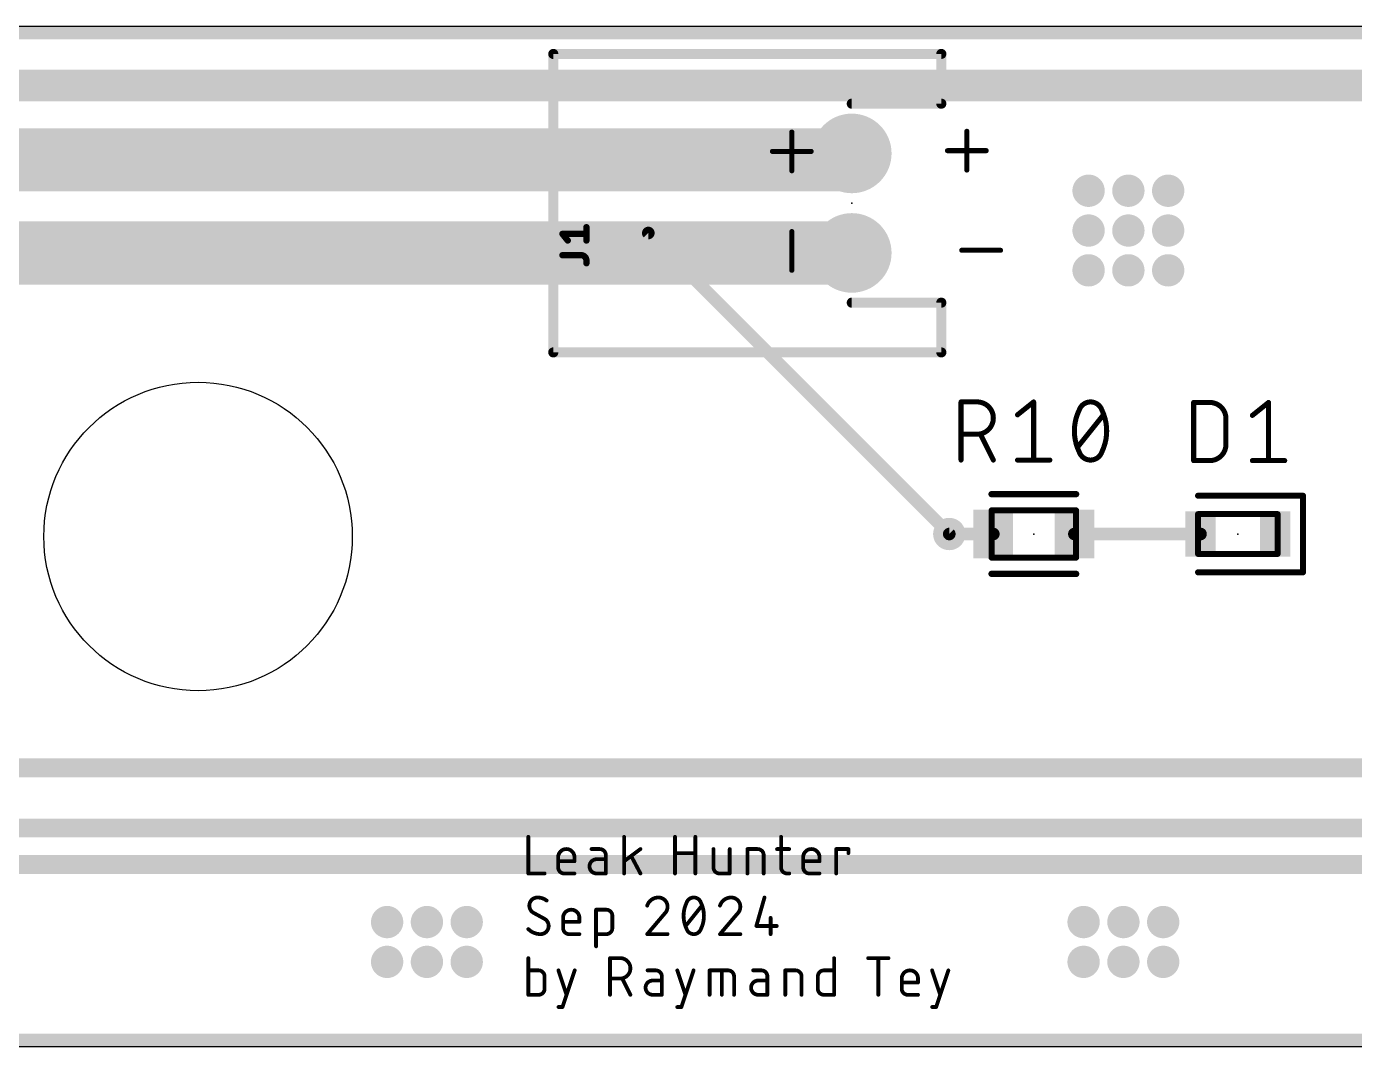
# Model space of a CAD drawing. Extents: x -1.4 to 96, y -1.9 to 20.5.
# Drawn here: x 24.55 to 51.24, y 0 to 20.5 of the extents above; entities that cross this region are included whole.
import ezdxf

# ---------------------------------------------------------------- set-up
doc = ezdxf.new("R2010")
doc.units = 0
for name, color, linetype in [('1', 12, 'CONTINUOUS'), ('16', 132, 'CONTINUOUS'), ('17', 110, 'CONTINUOUS'), ('18', 110, 'CONTINUOUS'), ('20', 31, 'CONTINUOUS'), ('21', 253, 'CONTINUOUS'), ('23', 53, 'CONTINUOUS'), ('25', 253, 'CONTINUOUS'), ('51', 253, 'CONTINUOUS')]:
    doc.layers.add(name, color=color, linetype=linetype)

# ---------------------------------------------------------------- blocks, each defined once
blk = doc.blocks.new('RECT')
blk.add_solid([(-0.5, -0.5), (0.5, -0.5), (-0.5, 0.5), (0.5, 0.5)])
blk = doc.blocks.new('ROUNDP')
at = {"const_width": 0.5}
blk.add_lwpolyline([(0, -0.25, 1), (0, 0.25, 1), (0, -0.25)], format="xyb", dxfattribs=at)
blk = doc.blocks.new('ROUNDV')
at = {"const_width": 0.5}
blk.add_lwpolyline([(0, -0.25, 1), (0, 0.25, 1), (0, -0.25)], format="xyb", dxfattribs=at)

msp = doc.modelspace()

# ---------------------------------------------------------------- linework, layer by layer
at = {"layer": '1'}
for points, const_width in [([(93.995, 20.373), (2.005, 20.373)], 0.254), ([(69.2837, 19.3175), (21.915, 19.3175)], 0.635), ([(22.8466, 17.82), (41.01, 17.82)], 1.27), ([(41.01, 17.82), (41.14, 17.95)], 1.27), ([(41.14, 15.95), (23.57, 15.95)], 1.27), ([(43.1, 10.3), (43.9848, 10.3)], 0.254), ([(45.6152, 10.3), (48.15, 10.3)], 0.254), ([(2.005, 0.127), (93.995, 0.127)], 0.254)]:
    msp.add_lwpolyline(points, dxfattribs=dict(at, const_width=const_width))
for points, const_width in [([(41.3645, 17.7255, 1), (40.9155, 18.1745)], 0.635), ([(41.01, 17.5025, 1), (41.01, 18.1375)], 0.635), ([(40.7855, 18.0445, 1), (41.2345, 17.5955)], 0.635), ([(41.14, 15.6325, 1), (41.14, 16.2675)], 0.635), ([(43.1, 10.3635, 1), (43.1, 10.2365)], 0.127), ([(43.9848, 10.2365, 1), (43.9848, 10.3635)], 0.127), ([(45.6152, 10.3635, 1), (45.6152, 10.2365)], 0.127), ([(48.15, 10.2365, 1), (48.15, 10.3635)], 0.127)]:
    msp.add_lwpolyline(points, format="xyb", dxfattribs=dict(at, const_width=const_width))
at = {"layer": '16'}
for points, const_width in [([(93.995, 20.373), (2.005, 20.373)], 0.254), ([(11.85, 16.35), (37.05, 16.35)], 0.254), ([(37.05, 16.35), (43.1, 10.3)], 0.254), ([(68.7031, 5.6007), (3.7719, 5.6007)], 0.381), ([(15.6551, 4.3904), (79.5963, 4.3904)], 0.381), ([(79.2333, 3.6576), (13.328, 3.6576)], 0.381), ([(2.005, 0.127), (93.995, 0.127)], 0.254)]:
    msp.add_lwpolyline(points, dxfattribs=dict(at, const_width=const_width))
at = {"layer": '16', "const_width": 0.127}
for points in [[(37.0949, 16.3949, 1), (37.0051, 16.3051)], [(37.05, 16.2865, 1), (37.05, 16.4135)], [(43.0551, 10.2551, 1), (43.1449, 10.3449)]]:
    msp.add_lwpolyline(points, format="xyb", dxfattribs=at)
at = {"layer": '20'}
for p, q in [((94, 20.5), (2, 20.5)), ((2, 0), (94, 0))]:
    msp.add_line(p, q, dxfattribs=at)
msp.add_circle((28, 10.25), 3.1, dxfattribs=at)
at = {"layer": '21'}
for points, const_width in [([(43.95, 11.1327, 1), (43.95, 11.0692)], 0.0635), ([(45.65, 11.0692, 1), (45.65, 11.1327)], 0.0635), ([(48.1, 11.0999, 1), (48.1, 11.0399)], 0.06), ([(50.2399, 11.0699, 1), (50.1799, 11.0699)], 0.06), ([(50.2099, 11.0399, 1), (50.2099, 11.0999)], 0.06), ([(43.95, 9.5309, 1), (43.95, 9.4673)], 0.0635), ([(45.65, 9.4673, 1), (45.65, 9.5309)], 0.0635), ([(48.1, 9.5601, 1), (48.1, 9.5001)], 0.06), ([(50.1799, 9.5301, 1), (50.2399, 9.5301)], 0.06), ([(50.2099, 9.5001, 1), (50.2099, 9.5601)], 0.06)]:
    msp.add_lwpolyline(points, format="xyb", dxfattribs=dict(at, const_width=const_width))
for points, const_width in [([(45.65, 11.1009), (43.95, 11.1009)], 0.127), ([(50.2099, 11.0699), (48.1, 11.0699)], 0.12), ([(50.2099, 9.5301), (50.2099, 11.0699)], 0.12), ([(45.65, 9.4991), (43.95, 9.4991)], 0.127), ([(50.2099, 9.5301), (48.1, 9.5301)], 0.12)]:
    msp.add_lwpolyline(points, dxfattribs=dict(at, const_width=const_width))
at = {"layer": '23'}
for p in [(41.14, 16.95), (44.8, 10.3), (48.9, 10.3)]:
    msp.add_point(p, dxfattribs=at)
at = {"layer": '25'}
for points, const_width in [([(43.4536, 17.6157), (43.4536, 18.3946)], 0.1016), ([(43.0641, 18.0052), (43.8431, 18.0052)], 0.1016), ([(35.4311, 16.1992), (35.3239, 16.3332)], 0.127), ([(35.3239, 16.3332), (35.8065, 16.3332)], 0.127), ([(35.8065, 16.1992), (35.8065, 16.4673)], 0.127), ([(43.3508, 16.003), (44.1297, 16.003)], 0.1016), ([(35.3239, 15.9044), (35.6993, 15.9044)], 0.127), ([(35.8065, 15.7971), (35.8065, 15.7435)], 0.127), ([(43.3361, 11.7867), (43.3361, 12.9551)], 0.1016), ([(43.3361, 12.9551), (43.6607, 12.9551)], 0.1016), ([(44.4718, 12.6955), (44.7963, 12.9551)], 0.1016), ([(44.7963, 12.9551), (44.7963, 11.7867)], 0.1016), ([(48.0119, 11.7759), (48.0119, 12.9443)], 0.1016), ([(48.0119, 12.9443), (48.3364, 12.9443)], 0.1016), ([(49.193, 12.6847), (49.5175, 12.9443)], 0.1016), ([(49.5175, 12.9443), (49.5175, 11.7759)], 0.1016), ([(45.6797, 12.0463), (46.199, 12.6955)], 0.1016), ([(48.661, 12.6197), (48.661, 12.1005)], 0.1016), ([(43.6607, 12.306), (43.3361, 12.306)], 0.1016), ([(43.9852, 11.7867), (43.7256, 12.306)], 0.1016), ([(44.4718, 11.7867), (45.1209, 11.7867)], 0.1016), ([(48.3364, 11.7759), (48.0119, 11.7759)], 0.1016), ([(49.193, 11.7759), (49.8421, 11.7759)], 0.1016), ([(34.6381, 4.2131), (34.6381, 3.4765)], 0.0762), ([(36.0728, 3.9676), (35.9091, 3.9676)], 0.0762), ([(36.5644, 3.4765), (36.5644, 4.2131)], 0.0762), ([(36.8918, 3.9676), (36.5644, 3.722)], 0.0762), ([(37.587, 3.4765), (37.587, 4.2131)], 0.0762), ([(37.9962, 4.2131), (37.9962, 3.4765)], 0.0762), ([(38.3594, 3.9676), (38.3594, 3.5993)], 0.0762), ([(38.6868, 3.4765), (38.6868, 3.9676)], 0.0762), ([(39.0422, 3.4765), (39.0422, 3.9676)], 0.0762), ([(39.0422, 3.9676), (39.2468, 3.9676)], 0.0762), ([(39.6375, 3.9676), (39.883, 3.9676)], 0.0762), ([(39.7193, 4.2131), (39.7193, 3.5993)], 0.0762), ([(40.8268, 3.4765), (40.8268, 3.9676)], 0.0762), ([(40.8268, 3.9676), (41.0723, 3.9676)], 0.0762), ([(41.0723, 3.9676), (41.0723, 3.8857)], 0.0762), ([(35.2383, 3.5993), (35.2383, 3.8039)], 0.0762), ([(35.5657, 3.722), (35.2383, 3.722)], 0.0762), ([(35.5657, 3.8039), (35.5657, 3.722)], 0.0762), ([(36.1955, 3.763), (36.0114, 3.763)], 0.0762), ([(36.1955, 3.4765), (36.1955, 3.8448)], 0.0762), ([(36.8918, 3.4765), (36.7077, 3.8243)], 0.0762), ([(37.587, 3.8857), (37.9962, 3.8857)], 0.0762), ([(39.3695, 3.8448), (39.3695, 3.4765)], 0.0762), ([(40.1638, 3.5993), (40.1638, 3.8039)], 0.0762), ([(40.4912, 3.722), (40.1638, 3.722)], 0.0762), ([(40.4912, 3.8039), (40.4912, 3.722)], 0.0762), ([(34.6381, 3.4765), (34.9655, 3.4765)], 0.0762), ([(35.5657, 3.4765), (35.361, 3.4765)], 0.0762), ([(36.0114, 3.4765), (36.1955, 3.4765)], 0.0762), ([(38.4822, 3.4765), (38.6868, 3.4765)], 0.0762), ([(39.8421, 3.4765), (39.883, 3.4765)], 0.0762), ([(40.4912, 3.4765), (40.2866, 3.4765)], 0.0762), ([(39.386, 2.9939), (39.2223, 2.421)], 0.0762), ([(34.9655, 2.5642), (34.7404, 2.687)], 0.0762), ([(35.9999, 2.0118), (35.9999, 2.7484)], 0.0762), ([(35.9999, 2.7484), (36.2045, 2.7484)], 0.0762), ([(37.3756, 2.6665), (37.0277, 2.2573)], 0.0762), ([(37.8002, 2.421), (38.1275, 2.8302)], 0.0762), ([(38.8386, 2.6665), (38.4908, 2.2573)], 0.0762), ([(35.3374, 2.3801), (35.3374, 2.5847)], 0.0762), ([(35.6648, 2.5028), (35.3374, 2.5028)], 0.0762), ([(35.6648, 2.5847), (35.6648, 2.5028)], 0.0762), ([(36.3272, 2.6256), (36.3272, 2.3801)], 0.0762), ([(39.2223, 2.421), (39.6315, 2.421)], 0.0762), ([(39.5087, 2.5847), (39.5087, 2.2573)], 0.0762), ([(35.6648, 2.2573), (35.4602, 2.2573)], 0.0762), ([(36.2045, 2.2573), (35.9999, 2.2573)], 0.0762), ([(37.0277, 2.2573), (37.437, 2.2573)], 0.0762), ([(38.4908, 2.2573), (38.9, 2.2573)], 0.0762), ([(34.6381, 1.7747), (34.6381, 1.0381)], 0.0762), ([(36.2807, 1.0381), (36.2807, 1.7747)], 0.0762), ([(36.2807, 1.7747), (36.4853, 1.7747)], 0.0762), ([(40.785, 1.7747), (40.785, 1.0381)], 0.0762), ([(41.4693, 1.7747), (41.8786, 1.7747)], 0.0762), ([(41.674, 1.0381), (41.674, 1.7747)], 0.0762), ([(34.8427, 1.5292), (34.6381, 1.5292)], 0.0762), ([(34.9655, 1.1609), (34.9655, 1.4064)], 0.0762), ([(35.2436, 1.5292), (35.4073, 1.0381)], 0.0762), ([(35.3254, 0.7926), (35.571, 1.5292)], 0.0762), ([(36.4853, 1.3655), (36.2807, 1.3655)], 0.0762), ([(36.6899, 1.0381), (36.5262, 1.3655)], 0.0762), ([(37.1998, 1.5292), (37.0361, 1.5292)], 0.0762), ([(37.3225, 1.3246), (37.1384, 1.3246)], 0.0762), ([(37.3225, 1.0381), (37.3225, 1.4064)], 0.0762), ([(37.6332, 1.5292), (37.7969, 1.0381)], 0.0762), ([(37.7151, 0.7926), (37.9606, 1.5292)], 0.0762), ([(38.2829, 1.0381), (38.2829, 1.5292)], 0.0762), ([(38.2829, 1.5292), (38.6512, 1.5292)], 0.0762), ([(38.5284, 1.0381), (38.5284, 1.5292)], 0.0762), ([(38.774, 1.4064), (38.774, 1.0381)], 0.0762), ([(39.3212, 1.5292), (39.1575, 1.5292)], 0.0762), ([(39.4439, 1.3246), (39.2598, 1.3246)], 0.0762), ([(39.4439, 1.0381), (39.4439, 1.4064)], 0.0762), ([(39.8034, 1.0381), (39.8034, 1.5292)], 0.0762), ([(39.8034, 1.5292), (40.008, 1.5292)], 0.0762), ([(40.1308, 1.4064), (40.1308, 1.0381)], 0.0762), ([(40.4577, 1.1609), (40.4577, 1.4064)], 0.0762), ([(40.5804, 1.5292), (40.785, 1.5292)], 0.0762), ([(42.1443, 1.1609), (42.1443, 1.3655)], 0.0762), ([(42.4716, 1.3655), (42.4716, 1.2836)], 0.0762), ([(42.7539, 1.5292), (42.9175, 1.0381)], 0.0762), ([(42.8357, 0.7926), (43.0812, 1.5292)], 0.0762), ([(34.6381, 1.0381), (34.8427, 1.0381)], 0.0762), ([(37.1384, 1.0381), (37.3225, 1.0381)], 0.0762), ([(39.2598, 1.0381), (39.4439, 1.0381)], 0.0762), ([(40.785, 1.0381), (40.5804, 1.0381)], 0.0762), ([(42.4716, 1.2836), (42.1443, 1.2836)], 0.0762), ([(42.4716, 1.0381), (42.267, 1.0381)], 0.0762), ([(35.2436, 0.7926), (35.3254, 0.7926)], 0.0762), ([(37.6332, 0.7926), (37.7151, 0.7926)], 0.0762), ([(42.7539, 0.7926), (42.8357, 0.7926)], 0.0762)]:
    msp.add_lwpolyline(points, dxfattribs=dict(at, const_width=const_width))
for points, const_width in [([(43.479, 18.3946, 1), (43.4282, 18.3946)], 0.0508), ([(43.0641, 18.0306, 1), (43.0641, 17.9798)], 0.0508), ([(43.8431, 17.9798, 1), (43.8431, 18.0306)], 0.0508), ([(43.4282, 17.6157, 1), (43.479, 17.6157)], 0.0508), ([(35.3487, 16.353, 1), (35.2991, 16.3134)], 0.0635), ([(35.3239, 16.365, 1), (35.3239, 16.3015)], 0.0635), ([(35.8383, 16.4673, 1), (35.7747, 16.4673)], 0.0635), ([(35.8065, 16.3015, 1), (35.8065, 16.365)], 0.0635), ([(35.4064, 16.1793, 1), (35.4559, 16.219)], 0.0635), ([(35.7747, 16.1992, 1), (35.8383, 16.1992)], 0.0635), ([(43.3508, 16.0284, 1), (43.3508, 15.9776)], 0.0508), ([(44.1297, 15.9776, 1), (44.1297, 16.0284)], 0.0508), ([(35.3239, 15.9361, 1), (35.3239, 15.8726)], 0.0635), ([(35.8065, 15.7971, 0.4142), (35.6993, 15.9044)], 0.127), ([(35.6993, 15.9361, 1), (35.6993, 15.8726)], 0.0635), ([(35.6993, 15.8726, 1), (35.6993, 15.9361)], 0.0635), ([(35.8383, 15.7971, 1), (35.7747, 15.7971)], 0.0635), ([(35.7747, 15.7971, 1), (35.8383, 15.7971)], 0.0635), ([(35.7747, 15.7435, 1), (35.8383, 15.7435)], 0.0635), ([(43.3615, 12.9551, 1), (43.3107, 12.9551)], 0.0508), ([(43.3361, 12.9805, 1), (43.3361, 12.9297)], 0.0508), ([(43.6607, 12.306, 1), (43.6607, 12.9551)], 0.1016), ([(43.6607, 12.9805, 1), (43.6607, 12.9297)], 0.0508), ([(43.6607, 12.9297, 1), (43.6607, 12.9805)], 0.0508), ([(44.8217, 12.9551, 1), (44.7709, 12.9551)], 0.0508), ([(44.8122, 12.9353, 1), (44.7805, 12.9749)], 0.0508), ([(45.7121, 12.7928, 0.1139), (45.6148, 12.3709)], 0.1016), ([(45.9393, 12.9551, 0.3205), (45.7121, 12.7928)], 0.1016), ([(45.6881, 12.8011, 1), (45.7362, 12.7846)], 0.0508), ([(45.735, 12.7817, 1), (45.6893, 12.804)], 0.0508), ([(46.1665, 12.7928, 0.3205), (45.9393, 12.9551)], 0.1016), ([(45.9393, 12.9805, 1), (45.9393, 12.9297)], 0.0508), ([(45.9393, 12.9297, 1), (45.9393, 12.9805)], 0.0508), ([(46.2639, 12.3709, 0.1139), (46.1665, 12.7928)], 0.1016), ([(46.1893, 12.804, 1), (46.1437, 12.7817)], 0.0508), ([(46.1425, 12.7846, 1), (46.1905, 12.8011)], 0.0508), ([(48.0373, 12.9443, 1), (47.9865, 12.9443)], 0.0508), ([(48.0119, 12.9697, 1), (48.0119, 12.9189)], 0.0508), ([(48.661, 12.6197, 0.4142), (48.3364, 12.9443)], 0.1016), ([(48.3364, 12.9697, 1), (48.3364, 12.9189)], 0.0508), ([(48.3364, 12.9189, 1), (48.3364, 12.9697)], 0.0508), ([(49.5429, 12.9443, 1), (49.4921, 12.9443)], 0.0508), ([(49.5334, 12.9245, 1), (49.5017, 12.9641)], 0.0508), ([(44.4559, 12.7153, 1), (44.4876, 12.6756)], 0.0508), ([(46.2188, 12.6796, 1), (46.1791, 12.7113)], 0.0508), ([(48.6864, 12.6197, 1), (48.6356, 12.6197)], 0.0508), ([(48.6356, 12.6197, 1), (48.6864, 12.6197)], 0.0508), ([(49.1771, 12.7045, 1), (49.2089, 12.6648)], 0.0508), ([(43.3361, 12.3314, 1), (43.3361, 12.2806)], 0.0508), ([(43.6607, 12.3314, 1), (43.6607, 12.2806)], 0.0508), ([(43.6607, 12.2806, 1), (43.6607, 12.3314)], 0.0508), ([(43.7483, 12.3173, 1), (43.7029, 12.2946)], 0.0508), ([(45.6148, 12.3709, 0.1139), (45.7121, 11.949)], 0.1016), ([(45.6402, 12.3709, 1), (45.5894, 12.3709)], 0.0508), ([(45.5894, 12.3709, 1), (45.6402, 12.3709)], 0.0508), ([(46.1665, 11.949, 0.1139), (46.2639, 12.3709)], 0.1016), ([(46.2893, 12.3709, 1), (46.2385, 12.3709)], 0.0508), ([(46.2385, 12.3709, 1), (46.2893, 12.3709)], 0.0508), ([(45.6598, 12.0622, 1), (45.6995, 12.0305)], 0.0508), ([(48.3364, 11.7759, 0.4142), (48.661, 12.1005)], 0.1016), ([(48.6864, 12.1005, 1), (48.6356, 12.1005)], 0.0508), ([(48.6356, 12.1005, 1), (48.6864, 12.1005)], 0.0508), ([(43.3107, 11.7867, 1), (43.3615, 11.7867)], 0.0508), ([(43.9625, 11.7753, 1), (44.008, 11.7981)], 0.0508), ([(44.4718, 11.8121, 1), (44.4718, 11.7613)], 0.0508), ([(44.7709, 11.7867, 1), (44.8217, 11.7867)], 0.0508), ([(45.1209, 11.7613, 1), (45.1209, 11.8121)], 0.0508), ([(45.7121, 11.949, 0.3205), (45.9393, 11.7867)], 0.1016), ([(45.7362, 11.9572, 1), (45.6881, 11.9407)], 0.0508), ([(45.6893, 11.9378, 1), (45.735, 11.9601)], 0.0508), ([(45.9393, 11.7867, 0.3205), (46.1665, 11.949)], 0.1016), ([(45.9393, 11.8121, 1), (45.9393, 11.7613)], 0.0508), ([(45.9393, 11.7613, 1), (45.9393, 11.8121)], 0.0508), ([(46.1437, 11.9601, 1), (46.1893, 11.9378)], 0.0508), ([(46.1905, 11.9407, 1), (46.1425, 11.9572)], 0.0508), ([(48.0119, 11.8013, 1), (48.0119, 11.7505)], 0.0508), ([(47.9865, 11.7759, 1), (48.0373, 11.7759)], 0.0508), ([(48.3365, 11.8013, 1), (48.3364, 11.7505)], 0.0508), ([(48.3364, 11.7505, 1), (48.3364, 11.8013)], 0.0508), ([(49.193, 11.8013, 1), (49.193, 11.7505)], 0.0508), ([(49.4921, 11.7759, 1), (49.5429, 11.7759)], 0.0508), ([(49.8421, 11.7505, 1), (49.8421, 11.8013)], 0.0508), ([(34.6572, 4.2131, 1), (34.6191, 4.2131)], 0.0381), ([(35.5657, 3.8039, 1), (35.2383, 3.8039)], 0.0762), ([(35.9091, 3.9866, 1), (35.9091, 3.9485)], 0.0381), ([(36.1955, 3.8448, 0.4142), (36.0728, 3.9676)], 0.0762), ([(36.0728, 3.9866, 1), (36.0728, 3.9485)], 0.0381), ([(36.0728, 3.9485, 1), (36.0728, 3.9866)], 0.0381), ([(36.5835, 4.2131, 1), (36.5454, 4.2131)], 0.0381), ([(36.9032, 3.9523, 1), (36.8804, 3.9828)], 0.0381), ([(37.606, 4.2131, 1), (37.5679, 4.2131)], 0.0381), ([(38.0153, 4.2131, 1), (37.9772, 4.2131)], 0.0381), ([(38.3785, 3.9676, 1), (38.3404, 3.9676)], 0.0381), ([(38.7058, 3.9676, 1), (38.6677, 3.9676)], 0.0381), ([(39.0612, 3.9676, 1), (39.0231, 3.9676)], 0.0381), ([(39.0422, 3.9866, 1), (39.0422, 3.9485)], 0.0381), ([(39.3695, 3.8448, 0.4142), (39.2468, 3.9676)], 0.0762), ([(39.2468, 3.9866, 1), (39.2468, 3.9485)], 0.0381), ([(39.2468, 3.9485, 1), (39.2468, 3.9866)], 0.0381), ([(39.6375, 3.9866, 1), (39.6375, 3.9485)], 0.0381), ([(39.7384, 4.2131, 1), (39.7003, 4.2131)], 0.0381), ([(39.883, 3.9485, 1), (39.883, 3.9866)], 0.0381), ([(40.4912, 3.8039, 1), (40.1638, 3.8039)], 0.0762), ([(40.8268, 3.9866, 1), (40.8268, 3.9485)], 0.0381), ([(40.8459, 3.9676, 1), (40.8078, 3.9676)], 0.0381), ([(41.0914, 3.9676, 1), (41.0533, 3.9676)], 0.0381), ([(41.0723, 3.9485, 1), (41.0723, 3.9866)], 0.0381), ([(35.2573, 3.8039, 1), (35.2192, 3.8039)], 0.0381), ([(35.2192, 3.8039, 1), (35.2573, 3.8039)], 0.0381), ([(35.2383, 3.7411, 1), (35.2383, 3.703)], 0.0381), ([(35.5847, 3.8039, 1), (35.5466, 3.8039)], 0.0381), ([(35.5466, 3.8039, 1), (35.5847, 3.8039)], 0.0381), ([(35.5466, 3.722, 1), (35.5847, 3.722)], 0.0381), ([(35.5657, 3.703, 1), (35.5657, 3.7411)], 0.0381), ([(36.0114, 3.763, 1), (36.0114, 3.4765)], 0.0762), ([(36.0114, 3.782, 1), (36.0114, 3.7439)], 0.0381), ([(36.0114, 3.7439, 1), (36.0114, 3.782)], 0.0381), ([(36.2146, 3.8448, 1), (36.1765, 3.8448)], 0.0381), ([(36.1765, 3.8448, 1), (36.2146, 3.8448)], 0.0381), ([(36.1955, 3.7439, 1), (36.1955, 3.782)], 0.0381), ([(36.553, 3.7373, 1), (36.5759, 3.7068)], 0.0381), ([(36.7245, 3.8333, 1), (36.6908, 3.8154)], 0.0381), ([(37.587, 3.9048, 1), (37.587, 3.8667)], 0.0381), ([(37.9962, 3.8667, 1), (37.9962, 3.9048)], 0.0381), ([(39.3886, 3.8448, 1), (39.3505, 3.8448)], 0.0381), ([(39.3505, 3.8448, 1), (39.3886, 3.8448)], 0.0381), ([(40.1829, 3.8039, 1), (40.1448, 3.8039)], 0.0381), ([(40.1448, 3.8039, 1), (40.1829, 3.8039)], 0.0381), ([(40.1638, 3.7411, 1), (40.1638, 3.703)], 0.0381), ([(40.5103, 3.8039, 1), (40.4722, 3.8039)], 0.0381), ([(40.4722, 3.8039, 1), (40.5103, 3.8039)], 0.0381), ([(40.4722, 3.722, 1), (40.5103, 3.722)], 0.0381), ([(40.4912, 3.703, 1), (40.4912, 3.7411)], 0.0381), ([(41.0533, 3.8857, 1), (41.0914, 3.8857)], 0.0381), ([(34.6381, 3.4956, 1), (34.6381, 3.4575)], 0.0381), ([(34.6191, 3.4765, 1), (34.6572, 3.4765)], 0.0381), ([(34.9655, 3.4575, 1), (34.9655, 3.4956)], 0.0381), ([(35.2383, 3.5993, 0.4142), (35.361, 3.4765)], 0.0762), ([(35.2573, 3.5993, 1), (35.2192, 3.5993)], 0.0381), ([(35.2192, 3.5993, 1), (35.2573, 3.5993)], 0.0381), ([(35.361, 3.4956, 1), (35.361, 3.4575)], 0.0381), ([(35.361, 3.4575, 1), (35.361, 3.4956)], 0.0381), ([(35.5657, 3.4575, 1), (35.5657, 3.4956)], 0.0381), ([(36.0114, 3.4956, 1), (36.0114, 3.4575)], 0.0381), ([(36.0114, 3.4574, 1), (36.0114, 3.4955)], 0.0381), ([(36.1765, 3.4765, 1), (36.2146, 3.4765)], 0.0381), ([(36.1955, 3.4575, 1), (36.1955, 3.4956)], 0.0381), ([(36.5454, 3.4765, 1), (36.5835, 3.4765)], 0.0381), ([(36.875, 3.4676, 1), (36.9086, 3.4854)], 0.0381), ([(37.5679, 3.4765, 1), (37.606, 3.4765)], 0.0381), ([(37.9772, 3.4765, 1), (38.0153, 3.4765)], 0.0381), ([(38.3594, 3.5993, 0.4142), (38.4822, 3.4765)], 0.0762), ([(38.3785, 3.5993, 1), (38.3404, 3.5993)], 0.0381), ([(38.3404, 3.5993, 1), (38.3785, 3.5993)], 0.0381), ([(38.4822, 3.4956, 1), (38.4822, 3.4575)], 0.0381), ([(38.4822, 3.4575, 1), (38.4822, 3.4956)], 0.0381), ([(38.6677, 3.4765, 1), (38.7058, 3.4765)], 0.0381), ([(38.6868, 3.4575, 1), (38.6868, 3.4956)], 0.0381), ([(39.0231, 3.4765, 1), (39.0612, 3.4765)], 0.0381), ([(39.3505, 3.4765, 1), (39.3886, 3.4765)], 0.0381), ([(39.7193, 3.5993, 0.4142), (39.8421, 3.4765)], 0.0762), ([(39.7384, 3.5993, 1), (39.7003, 3.5993)], 0.0381), ([(39.7003, 3.5993, 1), (39.7384, 3.5993)], 0.0381), ([(39.8421, 3.4956, 1), (39.8421, 3.4575)], 0.0381), ([(39.8421, 3.4575, 1), (39.8421, 3.4956)], 0.0381), ([(39.883, 3.4575, 1), (39.883, 3.4956)], 0.0381), ([(40.1638, 3.5993, 0.4142), (40.2866, 3.4765)], 0.0762), ([(40.1829, 3.5993, 1), (40.1448, 3.5993)], 0.0381), ([(40.1448, 3.5993, 1), (40.1829, 3.5993)], 0.0381), ([(40.2866, 3.4956, 1), (40.2866, 3.4575)], 0.0381), ([(40.2866, 3.4575, 1), (40.2866, 3.4956)], 0.0381), ([(40.4912, 3.4575, 1), (40.4912, 3.4956)], 0.0381), ([(40.8078, 3.4765, 1), (40.8459, 3.4765)], 0.0381), ([(34.8223, 2.9939, 0.4142), (34.6586, 2.8302)], 0.0762), ([(35.0064, 2.9325, 0.1623), (34.8223, 2.9939)], 0.0762), ([(34.8223, 3.0129, 1), (34.8222, 2.9749)], 0.0381), ([(34.8222, 2.9748, 1), (34.8223, 3.0129)], 0.0381), ([(34.995, 2.9173, 1), (35.0178, 2.9478)], 0.0381), ([(37.2528, 2.9939, 0.3252), (37.0277, 2.8302)], 0.0762), ([(37.2528, 3.013, 1), (37.2528, 2.9748)], 0.0381), ([(37.437, 2.8098, 0.4142), (37.2528, 2.9939)], 0.0762), ([(37.2528, 2.9749, 1), (37.2528, 3.0129)], 0.0381), ([(37.9639, 2.9939, 0.3205), (37.8206, 2.8916)], 0.0762), ([(38.1071, 2.8916, 0.3205), (37.9639, 2.9939)], 0.0762), ([(37.9639, 3.0129, 1), (37.9639, 2.9749)], 0.0381), ([(37.9639, 2.9749, 1), (37.9639, 3.0129)], 0.0381), ([(38.7158, 2.9939, 0.3252), (38.4908, 2.8302)], 0.0762), ([(38.7158, 3.013, 1), (38.7158, 2.9748)], 0.0381), ([(38.9, 2.8098, 0.4142), (38.7158, 2.9939)], 0.0762), ([(38.7158, 2.9749, 1), (38.7158, 3.0129)], 0.0381), ([(39.4043, 2.9887, 1), (39.3677, 2.9991)], 0.0381), ([(34.6776, 2.8302, 1), (34.6395, 2.8302)], 0.0381), ([(34.6395, 2.8302, 1), (34.6776, 2.8302)], 0.0381), ([(34.6586, 2.8302, 0.2656), (34.7404, 2.687)], 0.0762), ([(34.7495, 2.7037, 1), (34.7313, 2.6703)], 0.0381), ([(34.7307, 2.6706, 1), (34.7501, 2.7034)], 0.0381), ([(35.6648, 2.5847, 1), (35.3374, 2.5847)], 0.0762), ([(36.0189, 2.7484, 1), (35.9808, 2.7484)], 0.0381), ([(35.9999, 2.7674, 1), (35.9999, 2.7293)], 0.0381), ([(36.3272, 2.6256, 0.4142), (36.2045, 2.7484)], 0.0762), ([(36.2045, 2.7674, 1), (36.2045, 2.7293)], 0.0381), ([(36.2045, 2.7293, 1), (36.2045, 2.7674)], 0.0381), ([(37.0096, 2.8361, 1), (37.0458, 2.8243)], 0.0381), ([(37.3624, 2.6803, 1), (37.3887, 2.6527)], 0.0381), ([(37.3756, 2.6665, 0.2053), (37.437, 2.8098)], 0.0762), ([(37.3901, 2.6542, 1), (37.3611, 2.6789)], 0.0381), ([(37.456, 2.8097, 1), (37.4179, 2.8098)], 0.0381), ([(37.4179, 2.8098, 1), (37.456, 2.8098)], 0.0381), ([(37.8206, 2.8916, 0.1139), (37.7593, 2.6256)], 0.0762), ([(37.8026, 2.8978, 1), (37.8386, 2.8854)], 0.0381), ([(37.8378, 2.8832, 1), (37.8035, 2.8999)], 0.0381), ([(38.1685, 2.6256, 0.1139), (38.1071, 2.8916)], 0.0762), ([(38.1242, 2.8999, 1), (38.09, 2.8832)], 0.0381), ([(38.0891, 2.8854, 1), (38.1251, 2.8978)], 0.0381), ([(38.1424, 2.8183, 1), (38.1127, 2.8421)], 0.0381), ([(38.4726, 2.8361, 1), (38.5089, 2.8243)], 0.0381), ([(38.8386, 2.6665, 0.2053), (38.9, 2.8098)], 0.0762), ([(38.8255, 2.6803, 1), (38.8517, 2.6527)], 0.0381), ([(38.8531, 2.6542, 1), (38.8241, 2.6789)], 0.0381), ([(38.919, 2.8097, 1), (38.8809, 2.8098)], 0.0381), ([(38.8809, 2.8098, 1), (38.919, 2.8098)], 0.0381), ([(34.8836, 2.2573, 0.4142), (35.0473, 2.421)], 0.0762), ([(35.0473, 2.421, 0.2656), (34.9655, 2.5642)], 0.0762), ([(34.9751, 2.5806, 1), (34.9558, 2.5478)], 0.0381), ([(34.9564, 2.5475, 1), (34.9746, 2.5809)], 0.0381), ([(35.0664, 2.421, 1), (35.0283, 2.421)], 0.0381), ([(35.0283, 2.421, 1), (35.0664, 2.421)], 0.0381), ([(35.3564, 2.5847, 1), (35.3183, 2.5847)], 0.0381), ([(35.3183, 2.5847, 1), (35.3564, 2.5847)], 0.0381), ([(35.3374, 2.5219, 1), (35.3374, 2.4838)], 0.0381), ([(35.3374, 2.3801, 0.4142), (35.4602, 2.2573)], 0.0762), ([(35.3564, 2.3801, 1), (35.3183, 2.3801)], 0.0381), ([(35.6838, 2.5847, 1), (35.6457, 2.5847)], 0.0381), ([(35.6457, 2.5847, 1), (35.6838, 2.5847)], 0.0381), ([(35.6457, 2.5028, 1), (35.6838, 2.5028)], 0.0381), ([(35.6648, 2.4838, 1), (35.6648, 2.5219)], 0.0381), ([(36.2045, 2.2573, 0.4142), (36.3272, 2.3801)], 0.0762), ([(36.3463, 2.6256, 1), (36.3082, 2.6256)], 0.0381), ([(36.3082, 2.6256, 1), (36.3463, 2.6256)], 0.0381), ([(36.3463, 2.3801, 1), (36.3082, 2.3801)], 0.0381), ([(37.7593, 2.6256, 0.1139), (37.8206, 2.3596)], 0.0762), ([(37.7783, 2.6256, 1), (37.7402, 2.6256)], 0.0381), ([(37.7402, 2.6256, 1), (37.7783, 2.6256)], 0.0381), ([(37.7853, 2.4329, 1), (37.815, 2.4091)], 0.0381), ([(38.1071, 2.3596, 0.1139), (38.1685, 2.6256)], 0.0762), ([(38.1875, 2.6256, 1), (38.1494, 2.6256)], 0.0381), ([(38.1494, 2.6256, 1), (38.1875, 2.6256)], 0.0381), ([(39.2223, 2.44, 1), (39.2223, 2.4019)], 0.0381), ([(39.204, 2.4262, 1), (39.2406, 2.4158)], 0.0381), ([(39.5278, 2.5847, 1), (39.4897, 2.5847)], 0.0381), ([(39.6315, 2.4019, 1), (39.6315, 2.44)], 0.0381), ([(34.6381, 2.3596, 0.2), (34.8836, 2.2573)], 0.0762), ([(34.6516, 2.373, 1), (34.6246, 2.3462)], 0.0381), ([(34.8836, 2.2763, 1), (34.8836, 2.2382)], 0.0381), ([(34.8836, 2.2383, 1), (34.8836, 2.2763)], 0.0381), ([(35.3183, 2.3801, 1), (35.3564, 2.3801)], 0.0381), ([(35.4602, 2.2764, 1), (35.4602, 2.2383)], 0.0381), ([(35.4602, 2.2383, 1), (35.4602, 2.2764)], 0.0381), ([(35.6648, 2.2383, 1), (35.6648, 2.2764)], 0.0381), ([(35.9999, 2.2764, 1), (35.9999, 2.2383)], 0.0381), ([(36.2045, 2.2763, 1), (36.2045, 2.2382)], 0.0381), ([(36.2045, 2.2383, 1), (36.2045, 2.2764)], 0.0381), ([(36.3082, 2.3801, 1), (36.3463, 2.3801)], 0.0381), ([(37.0277, 2.2764, 1), (37.0277, 2.2383)], 0.0381), ([(37.0132, 2.2696, 1), (37.0422, 2.245)], 0.0381), ([(37.437, 2.2383, 1), (37.437, 2.2764)], 0.0381), ([(37.8206, 2.3596, 0.3205), (37.9639, 2.2573)], 0.0762), ([(37.8387, 2.3658, 1), (37.8026, 2.3534)], 0.0381), ([(37.8035, 2.3513, 1), (37.8378, 2.368)], 0.0381), ([(37.9639, 2.2573, 0.3205), (38.1071, 2.3596)], 0.0762), ([(37.9639, 2.2763, 1), (37.9639, 2.2383)], 0.0381), ([(37.9639, 2.2383, 1), (37.9639, 2.2763)], 0.0381), ([(38.09, 2.368, 1), (38.1242, 2.3513)], 0.0381), ([(38.1251, 2.3534, 1), (38.0891, 2.3658)], 0.0381), ([(38.4908, 2.2764, 1), (38.4908, 2.2383)], 0.0381), ([(38.4763, 2.2696, 1), (38.5053, 2.245)], 0.0381), ([(38.9, 2.2383, 1), (38.9, 2.2764)], 0.0381), ([(39.4897, 2.2573, 1), (39.5278, 2.2573)], 0.0381), ([(35.9808, 2.0118, 1), (36.0189, 2.0118)], 0.0381), ([(34.6572, 1.7747, 1), (34.6191, 1.7747)], 0.0381), ([(36.2807, 1.7938, 1), (36.2807, 1.7557)], 0.0381), ([(36.2997, 1.7747, 1), (36.2616, 1.7747)], 0.0381), ([(36.4853, 1.7938, 1), (36.4853, 1.7557)], 0.0381), ([(36.4853, 1.3655, 1), (36.4853, 1.7747)], 0.0762), ([(36.4853, 1.7557, 1), (36.4853, 1.7938)], 0.0381), ([(40.8041, 1.7747, 1), (40.766, 1.7747)], 0.0381), ([(41.4693, 1.7938, 1), (41.4693, 1.7557)], 0.0381), ([(41.693, 1.7747, 1), (41.6549, 1.7747)], 0.0381), ([(41.8786, 1.7557, 1), (41.8786, 1.7938)], 0.0381), ([(34.6381, 1.5482, 1), (34.6381, 1.5101)], 0.0381), ([(34.9655, 1.4064, 0.4142), (34.8427, 1.5292)], 0.0762), ([(34.8427, 1.5482, 1), (34.8427, 1.5101)], 0.0381), ([(34.8427, 1.5101, 1), (34.8427, 1.5482)], 0.0381), ([(34.9845, 1.4064, 1), (34.9464, 1.4064)], 0.0381), ([(34.9464, 1.4064, 1), (34.9845, 1.4064)], 0.0381), ([(35.2617, 1.5352, 1), (35.2255, 1.5231)], 0.0381), ([(35.5891, 1.5231, 1), (35.5529, 1.5352)], 0.0381), ([(36.2807, 1.3845, 1), (36.2807, 1.3464)], 0.0381), ([(36.4853, 1.3845, 1), (36.4853, 1.3464)], 0.0381), ([(36.4853, 1.3464, 1), (36.4853, 1.3845)], 0.0381), ([(36.5433, 1.374, 1), (36.5092, 1.357)], 0.0381), ([(37.1384, 1.3246, 1), (37.1384, 1.0381)], 0.0762), ([(37.0361, 1.5482, 1), (37.0361, 1.5101)], 0.0381), ([(37.1384, 1.3436, 1), (37.1384, 1.3055)], 0.0381), ([(37.1384, 1.3055, 1), (37.1384, 1.3436)], 0.0381), ([(37.3225, 1.4064, 0.4142), (37.1998, 1.5292)], 0.0762), ([(37.1998, 1.5482, 1), (37.1998, 1.5101)], 0.0381), ([(37.1998, 1.5101, 1), (37.1998, 1.5482)], 0.0381), ([(37.3416, 1.4064, 1), (37.3035, 1.4064)], 0.0381), ([(37.3035, 1.4064, 1), (37.3416, 1.4064)], 0.0381), ([(37.3225, 1.3055, 1), (37.3225, 1.3436)], 0.0381), ([(37.6513, 1.5352, 1), (37.6152, 1.5231)], 0.0381), ([(37.9787, 1.5231, 1), (37.9425, 1.5352)], 0.0381), ([(38.302, 1.5292, 1), (38.2639, 1.5292)], 0.0381), ([(38.2829, 1.5482, 1), (38.2829, 1.5101)], 0.0381), ([(38.5475, 1.5292, 1), (38.5094, 1.5292)], 0.0381), ([(38.774, 1.4064, 0.4142), (38.6512, 1.5292)], 0.0762), ([(38.6512, 1.5482, 1), (38.6512, 1.5101)], 0.0381), ([(38.6512, 1.5101, 1), (38.6512, 1.5482)], 0.0381), ([(38.793, 1.4064, 1), (38.7549, 1.4064)], 0.0381), ([(38.7549, 1.4064, 1), (38.793, 1.4064)], 0.0381), ([(39.2598, 1.3246, 1), (39.2598, 1.0381)], 0.0762), ([(39.1575, 1.5482, 1), (39.1575, 1.5101)], 0.0381), ([(39.2598, 1.3436, 1), (39.2598, 1.3055)], 0.0381), ([(39.2598, 1.3055, 1), (39.2598, 1.3436)], 0.0381), ([(39.4439, 1.4064, 0.4142), (39.3212, 1.5292)], 0.0762), ([(39.3212, 1.5482, 1), (39.3212, 1.5101)], 0.0381), ([(39.3212, 1.5101, 1), (39.3212, 1.5482)], 0.0381), ([(39.463, 1.4064, 1), (39.4249, 1.4064)], 0.0381), ([(39.4249, 1.4064, 1), (39.463, 1.4064)], 0.0381), ([(39.4439, 1.3055, 1), (39.4439, 1.3436)], 0.0381), ([(39.8224, 1.5292, 1), (39.7843, 1.5292)], 0.0381), ([(39.8034, 1.5482, 1), (39.8034, 1.5101)], 0.0381), ([(40.1308, 1.4064, 0.4142), (40.008, 1.5292)], 0.0762), ([(40.008, 1.5482, 1), (40.008, 1.5101)], 0.0381), ([(40.008, 1.5101, 1), (40.008, 1.5482)], 0.0381), ([(40.1498, 1.4064, 1), (40.1117, 1.4064)], 0.0381), ([(40.1117, 1.4064, 1), (40.1498, 1.4064)], 0.0381), ([(40.5804, 1.5292, 0.4142), (40.4577, 1.4064)], 0.0762), ([(40.4767, 1.4064, 1), (40.4386, 1.4064)], 0.0381), ([(40.4386, 1.4064, 1), (40.4767, 1.4064)], 0.0381), ([(40.5804, 1.5482, 1), (40.5804, 1.5101)], 0.0381), ([(40.5804, 1.5101, 1), (40.5804, 1.5482)], 0.0381), ([(40.785, 1.5101, 1), (40.785, 1.5482)], 0.0381), ([(42.1633, 1.3655, 1), (42.1252, 1.3655)], 0.0381), ([(42.1252, 1.3655, 1), (42.1633, 1.3655)], 0.0381), ([(42.4716, 1.3655, 1), (42.1443, 1.3655)], 0.0762), ([(42.4907, 1.3655, 1), (42.4526, 1.3655)], 0.0381), ([(42.4526, 1.3655, 1), (42.4907, 1.3655)], 0.0381), ([(42.7719, 1.5352, 1), (42.7358, 1.5231)], 0.0381), ([(43.0993, 1.5231, 1), (43.0632, 1.5352)], 0.0381), ([(34.6381, 1.0572, 1), (34.6381, 1.0191)], 0.0381), ([(34.8427, 1.0381, 0.4142), (34.9655, 1.1609)], 0.0762), ([(34.8427, 1.0572, 1), (34.8427, 1.0191)], 0.0381), ([(34.8427, 1.0191, 1), (34.8427, 1.0572)], 0.0381), ([(34.9845, 1.1609, 1), (34.9464, 1.1609)], 0.0381), ([(34.9464, 1.1609, 1), (34.9845, 1.1609)], 0.0381), ([(37.1384, 1.0572, 1), (37.1384, 1.0191)], 0.0381), ([(37.1384, 1.019, 1), (37.1384, 1.0571)], 0.0381), ([(37.3225, 1.0191, 1), (37.3225, 1.0572)], 0.0381), ([(39.2598, 1.0572, 1), (39.2598, 1.0191)], 0.0381), ([(39.2598, 1.019, 1), (39.2598, 1.0571)], 0.0381), ([(39.4439, 1.0191, 1), (39.4439, 1.0572)], 0.0381), ([(40.4577, 1.1609, 0.4142), (40.5804, 1.0381)], 0.0762), ([(40.4767, 1.1609, 1), (40.4386, 1.1609)], 0.0381), ([(40.4386, 1.1609, 1), (40.4767, 1.1609)], 0.0381), ([(40.5804, 1.0572, 1), (40.5804, 1.0191)], 0.0381), ([(40.5804, 1.0191, 1), (40.5804, 1.0572)], 0.0381), ([(40.785, 1.0191, 1), (40.785, 1.0572)], 0.0381), ([(42.1633, 1.1609, 1), (42.1252, 1.1609)], 0.0381), ([(42.1252, 1.1609, 1), (42.1633, 1.1609)], 0.0381), ([(42.1443, 1.3027, 1), (42.1443, 1.2646)], 0.0381), ([(42.1443, 1.1609, 0.4142), (42.267, 1.0381)], 0.0762), ([(42.267, 1.0572, 1), (42.267, 1.0191)], 0.0381), ([(42.267, 1.0191, 1), (42.267, 1.0572)], 0.0381), ([(42.4526, 1.2836, 1), (42.4907, 1.2836)], 0.0381), ([(42.4716, 1.2646, 1), (42.4716, 1.3027)], 0.0381), ([(42.4716, 1.0191, 1), (42.4716, 1.0572)], 0.0381), ([(34.6191, 1.0381, 1), (34.6572, 1.0381)], 0.0381), ([(35.2436, 0.8116, 1), (35.2436, 0.7735)], 0.0381), ([(35.3074, 0.7986, 1), (35.3435, 0.7865)], 0.0381), ([(35.3254, 0.7735, 1), (35.3254, 0.8116)], 0.0381), ([(35.3892, 1.0321, 1), (35.4254, 1.0441)], 0.0381), ([(36.2616, 1.0381, 1), (36.2997, 1.0381)], 0.0381), ([(36.6729, 1.0296, 1), (36.707, 1.0466)], 0.0381), ([(37.3035, 1.0381, 1), (37.3416, 1.0381)], 0.0381), ([(37.6332, 0.8116, 1), (37.6332, 0.7735)], 0.0381), ([(37.697, 0.7986, 1), (37.7331, 0.7865)], 0.0381), ([(37.7151, 0.7735, 1), (37.7151, 0.8116)], 0.0381), ([(37.7788, 1.0321, 1), (37.815, 1.0441)], 0.0381), ([(38.2639, 1.0381, 1), (38.302, 1.0381)], 0.0381), ([(38.5094, 1.0381, 1), (38.5475, 1.0381)], 0.0381), ([(38.7549, 1.0381, 1), (38.793, 1.0381)], 0.0381), ([(39.4249, 1.0381, 1), (39.463, 1.0381)], 0.0381), ([(39.7843, 1.0381, 1), (39.8224, 1.0381)], 0.0381), ([(40.1117, 1.0381, 1), (40.1498, 1.0381)], 0.0381), ([(40.766, 1.0381, 1), (40.8041, 1.0381)], 0.0381), ([(41.6549, 1.0381, 1), (41.693, 1.0381)], 0.0381), ([(42.7539, 0.8116, 1), (42.7539, 0.7735)], 0.0381), ([(42.8176, 0.7986, 1), (42.8538, 0.7865)], 0.0381), ([(42.8357, 0.7735, 1), (42.8357, 0.8116)], 0.0381), ([(42.8995, 1.0321, 1), (42.9356, 1.0441)], 0.0381)]:
    msp.add_lwpolyline(points, format="xyb", dxfattribs=dict(at, const_width=const_width))
at = {"layer": '51'}
for points, const_width in [([(35.14, 13.95), (35.14, 19.95)], 0.2032), ([(35.14, 19.95), (42.94, 19.95)], 0.2032), ([(42.94, 19.95), (42.94, 18.95)], 0.2032), ([(42.94, 18.95), (41.14, 18.95)], 0.2032), ([(39.9348, 17.6008), (39.9348, 18.3797)], 0.1016), ([(40.3243, 17.9903), (39.5454, 17.9903)], 0.1016), ([(39.9348, 15.6008), (39.9348, 16.3797)], 0.1016), ([(41.14, 14.95), (42.94, 14.95)], 0.2032), ([(42.94, 14.95), (42.94, 13.95)], 0.2032), ([(42.94, 13.95), (35.14, 13.95)], 0.2032), ([(43.95, 9.825), (43.95, 10.775)], 0.12), ([(43.95, 10.775), (45.65, 10.775)], 0.12), ([(45.65, 10.775), (45.65, 9.825)], 0.12), ([(48.1, 9.9), (48.1, 10.7)], 0.12), ([(48.1, 10.7), (49.7, 10.7)], 0.12), ([(49.7, 10.7), (49.7, 9.9)], 0.12), ([(45.65, 9.825), (43.95, 9.825)], 0.12), ([(49.7, 9.9), (48.1, 9.9)], 0.12)]:
    msp.add_lwpolyline(points, dxfattribs=dict(at, const_width=const_width))
for points, const_width in [([(35.1908, 19.95, 1), (35.0892, 19.95)], 0.1016), ([(35.14, 20.0008, 1), (35.14, 19.8992)], 0.1016), ([(42.9908, 19.95, 1), (42.8892, 19.95)], 0.1016), ([(42.94, 19.8992, 1), (42.94, 20.0008)], 0.1016), ([(41.14, 19.0008, 1), (41.14, 18.8992)], 0.1016), ([(42.8892, 18.95, 1), (42.9908, 18.95)], 0.1016), ([(42.94, 18.8992, 1), (42.94, 19.0008)], 0.1016), ([(39.9602, 18.3797, 1), (39.9094, 18.3797)], 0.0508), ([(39.5454, 18.0157, 1), (39.5454, 17.9649)], 0.0508), ([(40.3243, 17.9649, 1), (40.3243, 18.0157)], 0.0508), ([(39.9094, 17.6008, 1), (39.9602, 17.6008)], 0.0508), ([(39.9602, 16.3797, 1), (39.9094, 16.3797)], 0.0508), ([(39.9094, 15.6008, 1), (39.9602, 15.6008)], 0.0508), ([(41.14, 15.0008, 1), (41.14, 14.8992)], 0.1016), ([(42.9908, 14.95, 1), (42.8892, 14.95)], 0.1016), ([(42.94, 14.8992, 1), (42.94, 15.0008)], 0.1016), ([(35.14, 14.0008, 1), (35.14, 13.8992)], 0.1016), ([(35.0892, 13.95, 1), (35.1908, 13.95)], 0.1016), ([(42.8892, 13.95, 1), (42.9908, 13.95)], 0.1016), ([(42.94, 13.8992, 1), (42.94, 14.0008)], 0.1016), ([(43.98, 10.775, 1), (43.92, 10.775)], 0.06), ([(43.95, 10.805, 1), (43.95, 10.745)], 0.06), ([(45.68, 10.775, 1), (45.62, 10.775)], 0.06), ([(45.65, 10.745, 1), (45.65, 10.805)], 0.06), ([(48.13, 10.7, 1), (48.07, 10.7)], 0.06), ([(48.1, 10.73, 1), (48.1, 10.67)], 0.06), ([(49.73, 10.7, 1), (49.67, 10.7)], 0.06), ([(49.7, 10.67, 1), (49.7, 10.73)], 0.06), ([(43.95, 9.855, 1), (43.95, 9.795)], 0.06), ([(45.65, 9.795, 1), (45.65, 9.855)], 0.06), ([(48.1, 9.93, 1), (48.1, 9.87)], 0.06), ([(48.07, 9.9, 1), (48.13, 9.9)], 0.06), ([(49.67, 9.9, 1), (49.73, 9.9)], 0.06), ([(49.7, 9.87, 1), (49.7, 9.93)], 0.06), ([(43.92, 9.825, 1), (43.98, 9.825)], 0.06), ([(45.62, 9.825, 1), (45.68, 9.825)], 0.06)]:
    msp.add_lwpolyline(points, format="xyb", dxfattribs=dict(at, const_width=const_width))

# ---------------------------------------------------------------- block references
at = {"layer": '1', "xscale": 0.7987, "yscale": 0.9739}
for p in [(43.9848, 10.3), (45.6152, 10.3)]:
    msp.add_blockref('RECT', p, dxfattribs=at)
at = {"layer": '1', "xscale": 0.6118, "yscale": 0.9118, "rotation": 180}
for p in [(48.15, 10.3), (49.65, 10.3)]:
    msp.add_blockref('RECT', p, dxfattribs=at)
at = {"layer": '17', "xscale": 1.6, "yscale": 1.6, "rotation": 90}
for p in [(41.14, 17.95), (41.14, 17.95), (41.14, 15.95), (41.14, 15.95)]:
    msp.add_blockref('ROUNDP', p, dxfattribs=at)
at = {"layer": '18', "xscale": 0.65, "yscale": 0.65}
for p in [(45.9, 17.2), (45.9, 17.2), (46.7, 17.2), (46.7, 17.2), (47.5, 17.2), (47.5, 17.2), (45.9, 16.4), (45.9, 16.4), (46.7, 16.4), (46.7, 16.4), (47.5, 16.4), (47.5, 16.4), (45.9, 15.6), (45.9, 15.6), (46.7, 15.6), (46.7, 15.6), (47.5, 15.6), (47.5, 15.6), (43.1, 10.3), (43.1, 10.3), (31.8, 2.5), (31.8, 2.5), (32.6, 2.5), (32.6, 2.5), (33.4, 2.5), (33.4, 2.5), (45.8, 2.5), (45.8, 2.5), (46.6, 2.5), (46.6, 2.5), (47.4, 2.5), (47.4, 2.5), (31.8, 1.7), (31.8, 1.7), (32.6, 1.7), (32.6, 1.7), (33.4, 1.7), (33.4, 1.7), (45.8, 1.7), (45.8, 1.7), (46.6, 1.7), (46.6, 1.7), (47.4, 1.7), (47.4, 1.7)]:
    msp.add_blockref('ROUNDV', p, dxfattribs=at)

doc.saveas('drawing.dxf')
